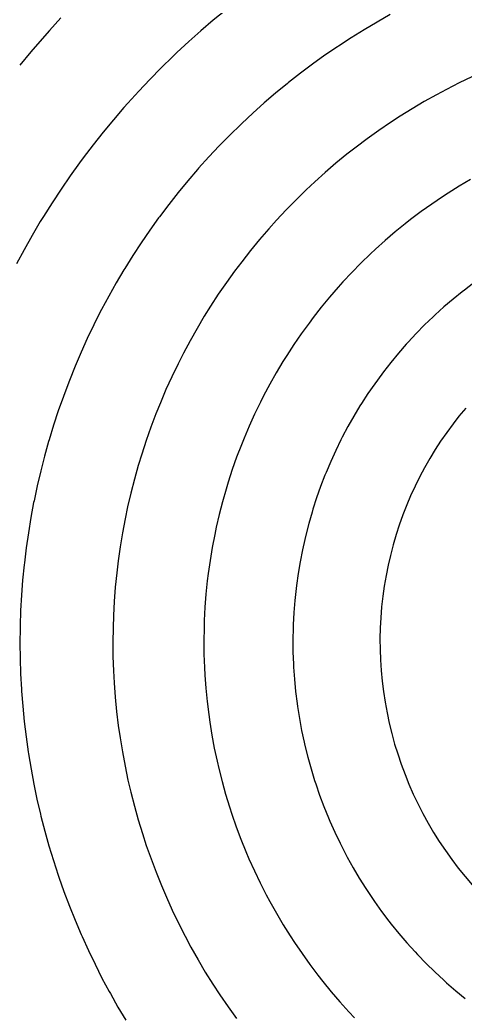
# Model space of a CAD drawing. Header units: inches. Extents: x -136 to 139, y -137 to 140.
# Drawn here: x -53.8 to -20.7, y -28.7 to 45.1 of the extents above; entities that cross this region are included whole.
import ezdxf

# ---------------------------------------------------------------- set-up
doc = ezdxf.new("R2010")
doc.units = ezdxf.units.IN
doc.header["$MEASUREMENT"] = 0
doc.linetypes.add('Continuous2', pattern=[0])
doc.layers.add('REV 6 Trace', color=1, linetype='Continuous')

msp = doc.modelspace()

# ---------------------------------------------------------------- linework, layer by layer
at = {"layer": 'REV 6 Trace', "color": 7, "linetype": 'Continuous2', "lineweight": -3}
for p, q in [((-38.496, 45.878), (-39.422, 45.118)), ((-50.719, 45.302), (-51.577, 44.356)), ((-39.422, 45.118), (-40.334, 44.339)), ((-26.292, 45.539), (-27.27, 44.987)), ((-51.577, 44.356), (-52.123, 43.736)), ((-40.334, 44.339), (-41.23, 43.542)), ((-28.237, 44.415), (-29.192, 43.822)), ((-27.27, 44.987), (-28.237, 44.415)), ((-52.123, 43.736), (-52.952, 42.765)), ((-29.192, 43.822), (-30.134, 43.208)), ((-41.23, 43.542), (-42.111, 42.727)), ((-30.216, 43.153), (-31.144, 42.518)), ((-30.134, 43.208), (-30.216, 43.153)), ((-52.952, 42.765), (-53.763, 41.777)), ((-42.426, 42.426), (-43.284, 41.588)), ((-42.111, 42.727), (-42.426, 42.426)), ((-31.144, 42.518), (-32.058, 41.863)), ((-43.284, 41.588), (-44.125, 40.732)), ((-32.058, 41.863), (-32.958, 41.189)), ((-44.125, 40.732), (-44.949, 39.859)), ((-32.958, 41.189), (-33.844, 40.495)), ((-20.232, 40.915), (-21.176, 40.463)), ((-33.925, 40.43), (-34.794, 39.716)), ((-33.844, 40.495), (-33.925, 40.43)), ((-22.109, 39.989), (-22.857, 39.59)), ((-21.176, 40.463), (-22.109, 39.989)), ((-44.949, 39.859), (-45.756, 38.969)), ((-34.794, 39.716), (-35.649, 38.983)), ((-22.857, 39.59), (-23.77, 39.077)), ((-46.048, 38.639), (-46.83, 37.728)), ((-45.756, 38.969), (-46.048, 38.639)), ((-35.649, 38.983), (-36.487, 38.232)), ((-24.672, 38.544), (-25.562, 37.99)), ((-23.77, 39.077), (-24.672, 38.544)), ((-46.83, 37.728), (-47.594, 36.801)), ((-36.487, 38.232), (-37.31, 37.463)), ((-25.562, 37.99), (-26.275, 37.525)), ((-37.388, 37.388), (-38.193, 36.6)), ((-37.31, 37.463), (-37.388, 37.388)), ((-27.141, 36.935), (-27.994, 36.324)), ((-26.275, 37.525), (-27.141, 36.935)), ((-47.594, 36.801), (-48.339, 35.858)), ((-38.193, 36.6), (-38.981, 35.795)), ((-27.994, 36.324), (-28.833, 35.694)), ((-48.339, 35.858), (-49.066, 34.901)), ((-38.981, 35.795), (-39.752, 34.973)), ((-28.833, 35.694), (-29.507, 35.165)), ((-49.066, 34.901), (-49.331, 34.542)), ((-39.752, 34.973), (-40.505, 34.134)), ((-29.507, 35.165), (-30.319, 34.501)), ((-49.331, 34.542), (-50.031, 33.565)), ((-40.579, 34.05), (-41.312, 33.194)), ((-40.505, 34.134), (-40.579, 34.05)), ((-30.319, 34.501), (-31.116, 33.817)), ((-50.031, 33.565), (-50.712, 32.575)), ((-31.116, 33.817), (-31.898, 33.116)), ((-20.339, 33.294), (-21.172, 32.802)), ((-50.712, 32.575), (-51.374, 31.57)), ((-41.312, 33.194), (-42.028, 32.322)), ((-32.527, 32.527), (-33.279, 31.793)), ((-31.898, 33.116), (-32.527, 32.527)), ((-21.172, 32.802), (-21.993, 32.289)), ((-42.028, 32.322), (-42.725, 31.435)), ((-33.279, 31.793), (-34.014, 31.043)), ((-22.416, 32.014), (-23.217, 31.47)), ((-21.993, 32.289), (-22.416, 32.014)), ((-51.374, 31.57), (-52.015, 30.552)), ((-42.725, 31.435), (-43.403, 30.534)), ((-34.014, 31.043), (-34.732, 30.275)), ((-23.217, 31.47), (-24.005, 30.907)), ((-52.015, 30.552), (-52.25, 30.167)), ((-43.472, 30.439), (-44.129, 29.522)), ((-43.403, 30.534), (-43.472, 30.439)), ((-34.732, 30.275), (-35.311, 29.629)), ((-24.779, 30.324), (-25.181, 30.009)), ((-24.005, 30.907), (-24.779, 30.324)), ((-52.25, 30.167), (-52.863, 29.132)), ((-35.311, 29.629), (-35.997, 28.832)), ((-25.181, 30.009), (-25.933, 29.398)), ((-52.863, 29.132), (-53.456, 28.084)), ((-44.129, 29.522), (-44.766, 28.59)), ((-35.997, 28.832), (-36.664, 28.02)), ((-25.933, 29.398), (-26.669, 28.767)), ((-53.456, 28.084), (-54.027, 27.025)), ((-44.766, 28.59), (-45.383, 27.645)), ((-27.391, 28.118), (-27.767, 27.767)), ((-26.669, 28.767), (-27.391, 28.118)), ((-45.383, 27.645), (-45.981, 26.687)), ((-36.664, 28.02), (-37.313, 27.191)), ((-27.767, 27.767), (-28.463, 27.091)), ((-46.044, 26.583), (-46.618, 25.611)), ((-45.981, 26.687), (-46.044, 26.583)), ((-37.313, 27.191), (-37.837, 26.494)), ((-28.463, 27.091), (-29.143, 26.397)), ((-37.837, 26.494), (-38.451, 25.639)), ((-29.143, 26.397), (-29.805, 25.687)), ((-46.618, 25.611), (-47.172, 24.627)), ((-38.451, 25.639), (-39.046, 24.77)), ((-30.152, 25.301), (-30.788, 24.566)), ((-29.805, 25.687), (-30.152, 25.301)), ((-20.09, 25.614), (-20.796, 25.081)), ((-47.172, 24.627), (-47.706, 23.631)), ((-39.046, 24.77), (-39.621, 23.888)), ((-30.788, 24.566), (-31.405, 23.815)), ((-21.634, 24.408), (-22.307, 23.833)), ((-20.947, 24.963), (-21.634, 24.408)), ((-20.796, 25.081), (-20.947, 24.963)), ((-47.706, 23.631), (-48.218, 22.623)), ((-39.621, 23.888), (-40.085, 23.143)), ((-31.405, 23.815), (-32.004, 23.049)), ((-22.307, 23.833), (-22.964, 23.241)), ((-40.085, 23.143), (-40.622, 22.237)), ((-32.004, 23.049), (-32.319, 22.63)), ((-23.107, 23.107), (-23.745, 22.493)), ((-22.964, 23.241), (-23.107, 23.107)), ((-48.273, 22.51), (-48.762, 21.491)), ((-48.218, 22.623), (-48.273, 22.51)), ((-40.622, 22.237), (-41.14, 21.319)), ((-32.319, 22.63), (-32.889, 21.842)), ((-23.745, 22.493), (-24.365, 21.861)), ((-48.762, 21.491), (-49.228, 20.461)), ((-32.889, 21.842), (-33.439, 21.039)), ((-24.365, 21.861), (-24.969, 21.213)), ((-41.14, 21.319), (-41.636, 20.388)), ((-33.439, 21.039), (-33.97, 20.223)), ((-25.103, 21.064), (-25.685, 20.396)), ((-24.969, 21.213), (-25.103, 21.064)), ((-49.228, 20.461), (-49.673, 19.421)), ((-41.636, 20.388), (-42.035, 19.601)), ((-33.97, 20.223), (-34.249, 19.774)), ((-25.685, 20.396), (-26.25, 19.711)), ((-49.673, 19.421), (-50.096, 18.372)), ((-42.035, 19.601), (-42.493, 18.651)), ((-34.249, 19.774), (-34.748, 18.938)), ((-26.25, 19.711), (-26.795, 19.011)), ((-42.493, 18.651), (-42.928, 17.69)), ((-34.748, 18.938), (-35.227, 18.089)), ((-26.918, 18.848), (-27.441, 18.131)), ((-26.795, 19.011), (-26.918, 18.848)), ((-50.143, 18.251), (-50.541, 17.192)), ((-50.096, 18.372), (-50.143, 18.251)), ((-35.227, 18.089), (-35.685, 17.229)), ((-27.441, 18.131), (-27.944, 17.399)), ((-50.541, 17.192), (-50.916, 16.124)), ((-42.928, 17.69), (-43.342, 16.719)), ((-35.685, 17.229), (-35.927, 16.753)), ((-27.944, 17.399), (-28.427, 16.653)), ((-43.342, 16.719), (-43.673, 15.896)), ((-35.927, 16.753), (-36.352, 15.876)), ((-28.538, 16.476), (-28.996, 15.715)), ((-28.427, 16.653), (-28.538, 16.476)), ((-20.688, 16.323), (-21.195, 15.711)), ((-50.916, 16.124), (-51.269, 15.048)), ((-43.673, 15.896), (-44.046, 14.908)), ((-36.352, 15.876), (-36.755, 14.987)), ((-28.996, 15.715), (-29.434, 14.941)), ((-21.195, 15.711), (-21.634, 15.149)), ((-51.269, 15.048), (-51.599, 13.965)), ((-44.046, 14.908), (-44.397, 13.912)), ((-36.755, 14.987), (-37.137, 14.089)), ((-29.434, 14.941), (-29.851, 14.154)), ((-21.634, 15.149), (-22.106, 14.508)), ((-37.137, 14.089), (-37.338, 13.59)), ((-29.851, 14.154), (-29.948, 13.965)), ((-22.106, 14.508), (-22.559, 13.853)), ((-51.637, 13.836), (-51.941, 12.745)), ((-51.599, 13.965), (-51.637, 13.836)), ((-44.397, 13.912), (-44.725, 12.907)), ((-37.338, 13.59), (-37.685, 12.678)), ((-29.948, 13.965), (-30.338, 13.165)), ((-22.559, 13.853), (-22.95, 13.25)), ((-51.941, 12.745), (-52.222, 11.648)), ((-44.725, 12.907), (-44.985, 12.054)), ((-37.685, 12.678), (-38.01, 11.757)), ((-30.338, 13.165), (-30.708, 12.355)), ((-23.364, 12.569), (-23.759, 11.876)), ((-22.95, 13.25), (-23.364, 12.569)), ((-44.985, 12.054), (-45.27, 11.036)), ((-30.708, 12.355), (-31.055, 11.534)), ((-23.759, 11.876), (-24.098, 11.237)), ((-52.222, 11.648), (-52.48, 10.545)), ((-38.01, 11.757), (-38.312, 10.827)), ((-31.137, 11.333), (-31.457, 10.501)), ((-31.055, 11.534), (-31.137, 11.333)), ((-24.098, 11.237), (-24.452, 10.522)), ((-52.48, 10.545), (-52.715, 9.436)), ((-45.27, 11.036), (-45.533, 10.012)), ((-38.312, 10.827), (-38.47, 10.308)), ((-31.457, 10.501), (-31.754, 9.66)), ((-24.452, 10.522), (-24.785, 9.795)), ((-45.533, 10.012), (-45.773, 8.982)), ((-38.47, 10.308), (-38.737, 9.368)), ((-31.754, 9.66), (-32.029, 8.811)), ((-24.785, 9.795), (-25.07, 9.125)), ((-52.742, 9.3), (-52.95, 8.186)), ((-52.715, 9.436), (-52.742, 9.3)), ((-45.773, 8.982), (-45.958, 8.104)), ((-38.737, 9.368), (-38.981, 8.421)), ((-25.07, 9.125), (-25.361, 8.38)), ((-52.95, 8.186), (-53.135, 7.067)), ((-38.981, 8.421), (-39.201, 7.468)), ((-32.094, 8.6), (-32.341, 7.742)), ((-32.029, 8.811), (-32.094, 8.6)), ((-25.361, 8.38), (-25.629, 7.626)), ((-45.958, 8.104), (-46.154, 7.064)), ((-39.201, 7.468), (-39.314, 6.932)), ((-32.341, 7.742), (-32.564, 6.877)), ((-25.629, 7.626), (-25.856, 6.928)), ((-53.135, 7.067), (-53.296, 5.944)), ((-46.154, 7.064), (-46.327, 6.02)), ((-39.314, 6.932), (-39.498, 5.971)), ((-32.564, 6.877), (-32.764, 6.006)), ((-25.856, 6.928), (-26.081, 6.159)), ((-53.296, 5.944), (-53.433, 4.818)), ((-46.327, 6.02), (-46.476, 4.972)), ((-39.498, 5.971), (-39.658, 5.005)), ((-32.764, 6.006), (-32.811, 5.786)), ((-26.081, 6.159), (-26.283, 5.384)), ((-32.811, 5.786), (-32.982, 4.908)), ((-26.283, 5.384), (-26.449, 4.664)), ((-53.449, 4.676), (-53.559, 3.547)), ((-53.433, 4.818), (-53.449, 4.676)), ((-46.476, 4.972), (-46.584, 4.076)), ((-39.658, 5.005), (-39.795, 4.036)), ((-32.982, 4.908), (-33.13, 4.026)), ((-26.449, 4.664), (-26.607, 3.877)), ((-46.584, 4.076), (-46.689, 3.022)), ((-39.795, 4.036), (-39.862, 3.487)), ((-33.13, 4.026), (-33.254, 3.14)), ((-26.607, 3.877), (-26.741, 3.085)), ((-53.559, 3.547), (-53.645, 2.416)), ((-46.689, 3.022), (-46.77, 1.965)), ((-39.862, 3.487), (-39.961, 2.513)), ((-33.254, 3.14), (-33.282, 2.912)), ((-26.741, 3.085), (-26.844, 2.349)), ((-53.645, 2.416), (-53.708, 1.282)), ((-39.961, 2.513), (-40.037, 1.536)), ((-33.282, 2.912), (-33.376, 2.022)), ((-26.844, 2.349), (-26.932, 1.55)), ((-46.77, 1.965), (-46.827, 0.907)), ((-40.037, 1.536), (-40.088, 0.557)), ((-33.376, 2.022), (-33.446, 1.129)), ((-26.932, 1.55), (-26.997, 0.748)), ((-53.708, 1.282), (-53.747, 0.147)), ((-46.827, 0.907), (-46.857, 0)), ((-33.446, 1.129), (-33.492, 0.234)), ((-26.997, 0.748), (-27.036, 0)), ((-53.75, 0), (-53.762, -1.135)), ((-53.747, 0.147), (-53.75, 0)), ((-40.088, 0.557), (-40.107, 0)), ((-33.492, 0.234), (-33.5, 0)), ((-46.857, 0), (-46.87, -1.06)), ((-40.107, 0), (-40.121, -0.98)), ((-33.5, 0), (-33.516, -0.896)), ((-27.036, 0), (-27.054, -0.805)), ((-53.762, -1.135), (-53.749, -2.271)), ((-46.87, -1.06), (-46.859, -2.12)), ((-40.121, -0.98), (-40.111, -1.962)), ((-33.516, -0.896), (-33.508, -1.793)), ((-27.054, -0.805), (-27.049, -1.61)), ((-46.859, -2.12), (-46.823, -3.181)), ((-40.111, -1.962), (-40.078, -2.943)), ((-33.508, -1.793), (-33.476, -2.69)), ((-27.049, -1.61), (-27.022, -2.364)), ((-53.749, -2.271), (-53.713, -3.407)), ((-40.078, -2.943), (-40.047, -3.504)), ((-33.476, -2.69), (-33.463, -2.928)), ((-33.463, -2.928), (-33.401, -3.823)), ((-27.022, -2.364), (-26.97, -3.169)), ((-53.713, -3.407), (-53.652, -4.542)), ((-46.823, -3.181), (-46.774, -4.092)), ((-40.047, -3.504), (-39.976, -4.483)), ((-26.97, -3.169), (-26.894, -3.972)), ((-46.774, -4.092), (-46.694, -5.15)), ((-33.401, -3.823), (-33.315, -4.717)), ((-26.894, -3.972), (-26.801, -4.726)), ((-53.652, -4.542), (-53.642, -4.693)), ((-53.642, -4.693), (-53.555, -5.826)), ((-46.694, -5.15), (-46.59, -6.207)), ((-39.976, -4.483), (-39.88, -5.461)), ((-33.315, -4.717), (-33.205, -5.609)), ((-26.801, -4.726), (-26.679, -5.524)), ((-53.555, -5.826), (-53.443, -6.957)), ((-39.88, -5.461), (-39.761, -6.436)), ((-33.205, -5.609), (-33.171, -5.849)), ((-33.171, -5.849), (-33.03, -6.736)), ((-26.679, -5.524), (-26.533, -6.319)), ((-46.59, -6.207), (-46.462, -7.261)), ((-39.761, -6.436), (-39.681, -6.997)), ((-26.533, -6.319), (-26.373, -7.067)), ((-53.443, -6.957), (-53.308, -8.087)), ((-46.462, -7.261), (-46.333, -8.17)), ((-39.681, -6.997), (-39.525, -7.967)), ((-33.03, -6.736), (-32.866, -7.621)), ((-26.373, -7.067), (-26.182, -7.853)), ((-53.308, -8.087), (-53.149, -9.213)), ((-39.525, -7.967), (-39.344, -8.934)), ((-32.866, -7.621), (-32.679, -8.501)), ((-26.182, -7.853), (-25.967, -8.633)), ((-46.333, -8.17), (-46.161, -9.218)), ((-32.679, -8.501), (-32.623, -8.741)), ((-32.623, -8.741), (-32.405, -9.614)), ((-25.967, -8.633), (-25.741, -9.369)), ((-53.149, -9.213), (-53.125, -9.367)), ((-53.125, -9.367), (-52.939, -10.489)), ((-46.161, -9.218), (-45.965, -10.262)), ((-39.344, -8.934), (-39.14, -9.897)), ((-25.741, -9.369), (-25.481, -10.136)), ((-45.965, -10.262), (-45.746, -11.303)), ((-39.14, -9.897), (-39.011, -10.453)), ((-32.405, -9.614), (-32.165, -10.482)), ((-25.481, -10.136), (-25.198, -10.897)), ((-52.939, -10.489), (-52.729, -11.608)), ((-39.011, -10.453), (-38.77, -11.407)), ((-32.165, -10.482), (-31.901, -11.343)), ((-25.198, -10.897), (-24.907, -11.614)), ((-52.729, -11.608), (-52.495, -12.722)), ((-45.746, -11.303), (-45.537, -12.201)), ((-38.77, -11.407), (-38.505, -12.355)), ((-31.901, -11.343), (-31.823, -11.583)), ((-31.823, -11.583), (-31.53, -12.434)), ((-24.907, -11.614), (-24.581, -12.357)), ((-45.537, -12.201), (-45.274, -13.232)), ((-38.505, -12.355), (-38.218, -13.298)), ((-31.53, -12.434), (-31.213, -13.279)), ((-24.581, -12.357), (-24.232, -13.091)), ((-52.495, -12.722), (-52.238, -13.831)), ((-45.274, -13.232), (-44.987, -14.256)), ((-31.213, -13.279), (-30.875, -14.115)), ((-24.232, -13.091), (-23.878, -13.786)), ((-52.238, -13.831), (-52.2, -13.987)), ((-52.2, -13.987), (-51.917, -15.089)), ((-38.218, -13.298), (-38.039, -13.845)), ((-38.039, -13.845), (-37.715, -14.775)), ((-23.878, -13.786), (-23.487, -14.499)), ((-44.987, -14.256), (-44.678, -15.274)), ((-30.875, -14.115), (-30.775, -14.351)), ((-30.775, -14.351), (-30.408, -15.175)), ((-23.487, -14.499), (-23.075, -15.2)), ((-51.917, -15.089), (-51.61, -16.186)), ((-44.678, -15.274), (-44.389, -16.156)), ((-37.715, -14.775), (-37.369, -15.698)), ((-30.408, -15.175), (-30.019, -15.99)), ((-23.075, -15.2), (-22.658, -15.866)), ((-51.61, -16.186), (-51.28, -17.277)), ((-44.389, -16.156), (-44.037, -17.161)), ((-37.369, -15.698), (-37, -16.613)), ((-30.019, -15.99), (-29.608, -16.794)), ((-22.658, -15.866), (-22.206, -16.543)), ((-37, -16.613), (-36.772, -17.147)), ((-29.608, -16.794), (-29.486, -17.024)), ((-22.206, -16.543), (-21.734, -17.207)), ((-51.28, -17.277), (-50.927, -18.36)), ((-44.037, -17.161), (-43.662, -18.157)), ((-36.772, -17.147), (-36.368, -18.047)), ((-29.486, -17.024), (-29.048, -17.814)), ((-21.734, -17.207), (-21.258, -17.837)), ((-50.927, -18.36), (-50.874, -18.517)), ((-43.662, -18.157), (-43.265, -19.146)), ((-36.368, -18.047), (-35.942, -18.937)), ((-29.048, -17.814), (-28.589, -18.593)), ((-21.258, -17.837), (-20.747, -18.474)), ((-50.874, -18.517), (-50.495, -19.591)), ((-43.265, -19.146), (-42.899, -20.004)), ((-35.942, -18.937), (-35.494, -19.817)), ((-28.589, -18.593), (-28.109, -19.36)), ((-20.747, -18.474), (-20.218, -19.095)), ((-50.495, -19.591), (-50.093, -20.658)), ((-35.494, -19.817), (-35.218, -20.333)), ((-28.109, -19.36), (-27.965, -19.581)), ((-27.965, -19.581), (-27.459, -20.331)), ((-50.093, -20.658), (-49.669, -21.717)), ((-42.899, -20.004), (-42.46, -20.975)), ((-35.218, -20.333), (-34.737, -21.195)), ((-27.459, -20.331), (-26.933, -21.068)), ((-42.46, -20.975), (-41.999, -21.936)), ((-34.737, -21.195), (-34.234, -22.046)), ((-26.933, -21.068), (-26.387, -21.791)), ((-49.669, -21.717), (-49.223, -22.766)), ((-41.999, -21.936), (-41.516, -22.887)), ((-34.234, -22.046), (-33.711, -22.885)), ((-26.387, -21.791), (-26.222, -22.003)), ((-26.222, -22.003), (-25.652, -22.707)), ((-49.223, -22.766), (-49.155, -22.921)), ((-41.516, -22.887), (-41.074, -23.714)), ((-33.711, -22.885), (-33.389, -23.379)), ((-25.652, -22.707), (-25.063, -23.396)), ((-49.155, -22.921), (-48.683, -23.96)), ((-33.389, -23.379), (-32.833, -24.197)), ((-25.063, -23.396), (-24.455, -24.069)), ((-48.683, -23.96), (-48.189, -24.988)), ((-41.074, -23.714), (-40.552, -24.644)), ((-32.833, -24.197), (-32.257, -25.001)), ((-24.455, -24.069), (-24.269, -24.269)), ((-24.269, -24.269), (-23.639, -24.921)), ((-48.189, -24.988), (-47.674, -26.007)), ((-40.552, -24.644), (-40.009, -25.562)), ((-32.257, -25.001), (-31.662, -25.792)), ((-23.639, -24.921), (-22.991, -25.557)), ((-40.009, -25.562), (-39.445, -26.469)), ((-31.662, -25.792), (-31.295, -26.26)), ((-22.991, -25.557), (-22.326, -26.176)), ((-47.674, -26.007), (-47.138, -27.014)), ((-39.445, -26.469), (-38.929, -27.259)), ((-31.295, -26.26), (-30.67, -27.027)), ((-22.326, -26.176), (-22.12, -26.362)), ((-22.12, -26.362), (-21.434, -26.957)), ((-47.138, -27.014), (-47.054, -27.167)), ((-47.054, -27.167), (-46.493, -28.161)), ((-38.929, -27.259), (-38.327, -28.14)), ((-30.67, -27.027), (-30.026, -27.779)), ((-21.434, -26.957), (-20.733, -27.535)), ((-30.026, -27.779), (-29.363, -28.516)), ((-46.493, -28.161), (-45.911, -29.144)), ((-38.327, -28.14), (-37.705, -29.008)), ((-29.363, -28.516), (-28.953, -28.953))]:
    msp.add_line(p, q, dxfattribs=at)

doc.saveas('drawing.dxf')
